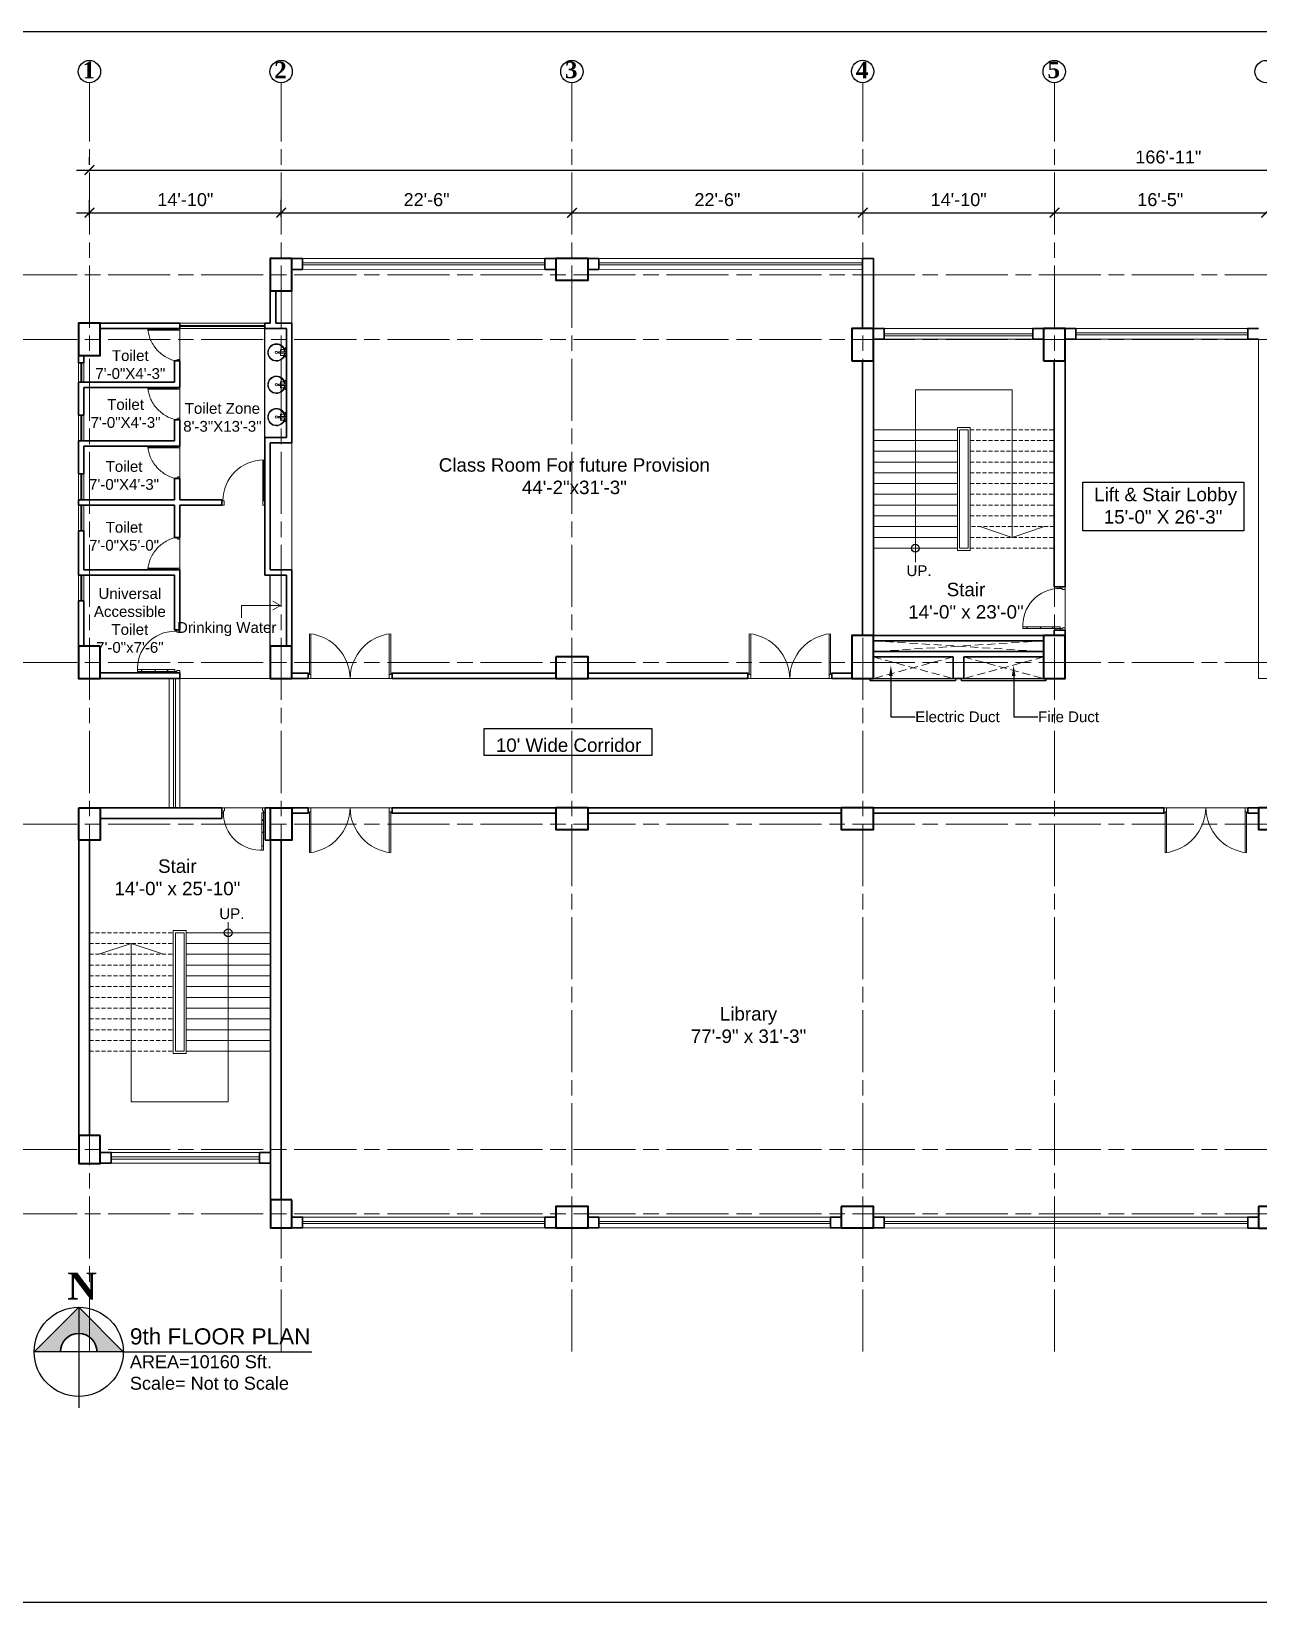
# Model space of a CAD drawing. Header units: inches. Extents: x -12 to 20935469, y -1604 to 24729220.
# Drawn here: x 20916800 to 20917940, y 24703583 to 24705041 of the extents above; entities that cross this region are included whole.
import ezdxf
from ezdxf import colors
from ezdxf.entities.mleader import LeaderData, LeaderLine
from ezdxf.math import Vec2, Vec3

# ---------------------------------------------------------------- set-up
doc = ezdxf.new("R2010")
doc.units = ezdxf.units.IN
doc.header["$LTSCALE"] = 0.03
doc.header["$MEASUREMENT"] = 0
doc.header["$PDMODE"] = 32
doc.header["$PDSIZE"] = 15
doc.linetypes.add('ACAD_ISO08W100', pattern=[36, 24, -3, 6, -3])
doc.linetypes.add('DASHED2', pattern=[0.375, 0.25, -0.125])
for name, color, linetype, lineweight in [('column', 1, 'Continuous', 40), ('Dim Line', 252, 'Continuous', 13), ('Door', 7, 'Continuous', 18), ('Dot', 253, 'Continuous', 0), ('Gas', 21, 'Continuous', 5), ('Glass Line', 252, 'Continuous', 9), ('Grid Line', 252, 'Continuous', 18), ('Hatch', 253, 'Continuous', 15), ('Low Wall', 7, 'Continuous', 30), ('Main Wall', 7, 'Continuous', 30), ('RAIL', 23, 'Continuous', 13), ('STAIR', 46, 'Continuous', 15), ('TOILET FIXTURE', 142, 'Continuous', 5), ('wind.', 150, 'Continuous', 20)]:
    doc.layers.add(name, color=color, linetype=linetype, lineweight=lineweight)
doc.layers.add('TEXT', color=7, linetype='Continuous')
doc.styles.add('2', font='swisscl.ttf')
doc.styles.add('RomanS', font='arial.ttf', dxfattribs={"height": 12})
doc.styles.get("Standard").update_dxf_attribs({"font": 'timesbd.ttf'})
doc.dimstyles.new('Aec_Arch_I', dxfattribs={"dimscale": 96, "dimtxt": 12, "dimasz": 0.09375, "dimexe": 0.125, "dimexo": 0.125, "dimgap": 0.0625, "dimtad": 1, "dimdec": 0, "dimzin": 3, "dimdsep": 46, "dimlunit": 4, "dimtxsty": 'RomanS', "dimblk1": 'ARCHTICK', "dimblk2": 'ARCHTICK', "dimsah": 1, "dimcen": 0.09375, "dimdle": 0.125, "dimadec": 0, "dimazin": 0, "dimtfac": 0.75, "dimtdec": 0, "dimtmove": 2, "dimatfit": 3, "dimldrblk": 'ARCHTICK', "dimfxl": 1, "dimfrac": 1, "dimtolj": 1, "dimtzin": 0, "dimarcsym": 0})

# ---------------------------------------------------------------- blocks, each defined once
blk = doc.blocks.new('_ArchTick')
at = {"color": 0, "linetype": 'ByBlock', "lineweight": 35, "const_width": 0.15}
blk.add_lwpolyline([(-0.5, -0.5), (0.5, 0.5)], dxfattribs=at)
blk = doc.blocks.new('*D14')
at = {"layer": 'Defpoints', "color": 0, "transparency": 16777216}
for p in [(20831126.3, 24724578.2), (20830948.3, 24724562.3), (20831126.3, 24724562.3)]:
    blk.add_point(p, dxfattribs=at)
at = {"layer": 'Dim Line', "color": 0, "lineweight": -2, "transparency": 16777216}
for p, q in [((20830948.3, 24724574.3), (20830948.3, 24724590.2)), ((20831126.3, 24724574.3), (20831126.3, 24724590.2)), ((20830936.3, 24724578.2), (20831138.3, 24724578.2))]:
    blk.add_line(p, q, dxfattribs=at)
at = {"layer": 'Dim Line', "color": 0, "lineweight": -2, "transparency": 16777216, "xscale": 9, "yscale": 9, "zscale": 9, "rotation": 180}
blk.add_blockref('_ArchTick', (20830948.3, 24724578.2), dxfattribs=at)
at = {"layer": 'Dim Line', "color": 0, "lineweight": -2, "transparency": 16777216, "xscale": 9, "yscale": 9, "zscale": 9}
blk.add_blockref('_ArchTick', (20831126.3, 24724578.2), dxfattribs=at)
at = {"layer": 'Dim Line', "color": 0, "transparency": 16777216, "insert": (20831037.3, 24724590.3), "char_height": 12, "attachment_point": 5, "style": 'RomanS'}
blk.add_mtext('\\A1;14\'-10"', dxfattribs=at)
blk = doc.blocks.new('*D7')
at = {"layer": 'Defpoints', "color": 0, "transparency": 16777216}
for p in [(20831396.3, 24724578.2), (20831396.3, 24724578.2), (20831126.3, 24724562.3)]:
    blk.add_point(p, dxfattribs=at)
at = {"layer": 'Dim Line', "color": 0, "lineweight": -2, "transparency": 16777216}
for p, q in [((20831126.3, 24724574.3), (20831126.3, 24724590.2)), ((20831114.3, 24724578.2), (20831408.3, 24724578.2))]:
    blk.add_line(p, q, dxfattribs=at)
at = {"layer": 'Dim Line', "color": 0, "lineweight": -2, "transparency": 16777216, "xscale": 9, "yscale": 9, "zscale": 9, "rotation": 180}
blk.add_blockref('_ArchTick', (20831126.3, 24724578.2), dxfattribs=at)
at = {"layer": 'Dim Line', "color": 0, "lineweight": -2, "transparency": 16777216, "xscale": 9, "yscale": 9, "zscale": 9}
blk.add_blockref('_ArchTick', (20831396.3, 24724578.2), dxfattribs=at)
at = {"layer": 'Dim Line', "color": 0, "transparency": 16777216, "insert": (20831261.3, 24724590.3), "char_height": 12, "attachment_point": 5, "style": 'RomanS'}
blk.add_mtext('\\A1;22\'-6"', dxfattribs=at)
blk = doc.blocks.new('*D8')
at = {"layer": 'Defpoints', "color": 0, "transparency": 16777216}
for p in [(20831396.3, 24724578.2), (20831666.3, 24724578.2), (20831666.3, 24724578.2)]:
    blk.add_point(p, dxfattribs=at)
at = {"layer": 'Dim Line', "color": 0, "lineweight": -2, "transparency": 16777216}
blk.add_line((20831384.3, 24724578.2), (20831678.3, 24724578.2), dxfattribs=at)
at = {"layer": 'Dim Line', "color": 0, "lineweight": -2, "transparency": 16777216, "xscale": 9, "yscale": 9, "zscale": 9, "rotation": 180}
blk.add_blockref('_ArchTick', (20831396.3, 24724578.2), dxfattribs=at)
at = {"layer": 'Dim Line', "color": 0, "lineweight": -2, "transparency": 16777216, "xscale": 9, "yscale": 9, "zscale": 9}
blk.add_blockref('_ArchTick', (20831666.3, 24724578.2), dxfattribs=at)
at = {"layer": 'Dim Line', "color": 0, "transparency": 16777216, "insert": (20831531.3, 24724590.3), "char_height": 12, "attachment_point": 5, "style": 'RomanS'}
blk.add_mtext('\\A1;22\'-6"', dxfattribs=at)
blk = doc.blocks.new('*D9')
at = {"layer": 'Defpoints', "color": 0, "transparency": 16777216}
for p in [(20831666.3, 24724578.2), (20831844.3, 24724578.2), (20831844.3, 24724578.2)]:
    blk.add_point(p, dxfattribs=at)
at = {"layer": 'Dim Line', "color": 0, "lineweight": -2, "transparency": 16777216}
blk.add_line((20831654.3, 24724578.2), (20831856.3, 24724578.2), dxfattribs=at)
at = {"layer": 'Dim Line', "color": 0, "lineweight": -2, "transparency": 16777216, "xscale": 9, "yscale": 9, "zscale": 9, "rotation": 180}
blk.add_blockref('_ArchTick', (20831666.3, 24724578.2), dxfattribs=at)
at = {"layer": 'Dim Line', "color": 0, "lineweight": -2, "transparency": 16777216, "xscale": 9, "yscale": 9, "zscale": 9}
blk.add_blockref('_ArchTick', (20831844.3, 24724578.2), dxfattribs=at)
at = {"layer": 'Dim Line', "color": 0, "transparency": 16777216, "insert": (20831755.3, 24724590.3), "char_height": 12, "attachment_point": 5, "style": 'RomanS'}
blk.add_mtext('\\A1;14\'-10"', dxfattribs=at)
blk = doc.blocks.new('*D21')
at = {"layer": 'Defpoints', "color": 0, "transparency": 16777216}
for p in [(20831844.3, 24724578.2), (20832040.8, 24724578.2), (20832040.8, 24724578.2)]:
    blk.add_point(p, dxfattribs=at)
at = {"layer": 'Dim Line', "color": 0, "lineweight": -2, "transparency": 16777216}
for p, q in [((20831832.3, 24724578.2), (20832052.8, 24724578.2)), ((20831844.3, 24724566.2), (20831844.3, 24724566.2)), ((20832040.8, 24724566.2), (20832040.8, 24724566.2))]:
    blk.add_line(p, q, dxfattribs=at)
at = {"layer": 'Dim Line', "color": 0, "lineweight": -2, "transparency": 16777216, "xscale": 9, "yscale": 9, "zscale": 9, "rotation": 180}
blk.add_blockref('_ArchTick', (20831844.3, 24724578.2), dxfattribs=at)
at = {"layer": 'Dim Line', "color": 0, "lineweight": -2, "transparency": 16777216, "xscale": 9, "yscale": 9, "zscale": 9}
blk.add_blockref('_ArchTick', (20832040.8, 24724578.2), dxfattribs=at)
at = {"layer": 'Dim Line', "color": 0, "transparency": 16777216, "insert": (20831942.5, 24724590.3), "char_height": 12, "attachment_point": 5, "style": 'RomanS'}
blk.add_mtext('\\A1;16\'-5"', dxfattribs=at)
blk = doc.blocks.new('*D22')
at = {"layer": 'Defpoints', "color": 0, "transparency": 16777216}
for p in [(20832040.8, 24724578.2), (20832166.8, 24724578.2), (20832166.8, 24724578.2)]:
    blk.add_point(p, dxfattribs=at)
at = {"layer": 'Dim Line', "color": 0, "lineweight": -2, "transparency": 16777216}
for p, q in [((20832028.8, 24724578.2), (20832178.8, 24724578.2)), ((20832040.8, 24724566.2), (20832040.8, 24724566.2)), ((20832166.8, 24724566.2), (20832166.8, 24724566.2))]:
    blk.add_line(p, q, dxfattribs=at)
at = {"layer": 'Dim Line', "color": 0, "lineweight": -2, "transparency": 16777216, "xscale": 9, "yscale": 9, "zscale": 9, "rotation": 180}
blk.add_blockref('_ArchTick', (20832040.8, 24724578.2), dxfattribs=at)
at = {"layer": 'Dim Line', "color": 0, "lineweight": -2, "transparency": 16777216, "xscale": 9, "yscale": 9, "zscale": 9}
blk.add_blockref('_ArchTick', (20832166.8, 24724578.2), dxfattribs=at)
at = {"layer": 'Dim Line', "color": 0, "transparency": 16777216, "insert": (20832103.8, 24724590.3), "char_height": 12, "attachment_point": 5, "style": 'RomanS'}
blk.add_mtext('\\A1;10\'-6"', dxfattribs=at)
blk = doc.blocks.new('*D13')
at = {"layer": 'Defpoints', "color": 0, "transparency": 16777216}
for p in [(20830948.3, 24724610.7), (20832951.8, 24724617.8), (20832951.8, 24724610.7)]:
    blk.add_point(p, dxfattribs=at)
at = {"layer": 'Dim Line', "color": 0, "lineweight": -2, "transparency": 16777216}
for p, q in [((20830948.3, 24724622.7), (20830948.3, 24724629.8)), ((20832951.8, 24724622.7), (20832951.8, 24724629.8)), ((20830936.3, 24724617.8), (20832963.8, 24724617.8))]:
    blk.add_line(p, q, dxfattribs=at)
at = {"layer": 'Dim Line', "color": 0, "lineweight": -2, "transparency": 16777216, "xscale": 9, "yscale": 9, "zscale": 9, "rotation": 180}
blk.add_blockref('_ArchTick', (20830948.3, 24724617.8), dxfattribs=at)
at = {"layer": 'Dim Line', "color": 0, "lineweight": -2, "transparency": 16777216, "xscale": 9, "yscale": 9, "zscale": 9}
blk.add_blockref('_ArchTick', (20832951.8, 24724617.8), dxfattribs=at)
at = {"layer": 'Dim Line', "color": 0, "transparency": 16777216, "insert": (20831950, 24724629.9), "char_height": 12, "attachment_point": 5, "style": 'RomanS'}
blk.add_mtext('\\A1;166\'-11"', dxfattribs=at)
blk = doc.blocks.new('Door_45')
at = {"layer": 'Door'}
for p, q in [((1.5, 5), (1.5, 44)), ((1.5, 40), (2.2, 40)), ((2.2, 40), (2.2, 39.5)), ((2.2, 39.5), (2.7, 39.5)), ((2.7, 39.5), (2.7, 40)), ((2.7, 40), (3.5, 40)), ((3.5, 44), (3.5, 5)), ((1.5, 25.8), (2.2, 25.8)), ((2.2, 25.8), (2.2, 25.3)), ((2.2, 25.3), (2.7, 25.3)), ((2.7, 25.8), (3.5, 25.8)), ((2.7, 25.3), (2.7, 25.8)), ((0, 0), (0, 5)), ((0, 5), (1.5, 5)), ((1.5, 12.6), (2.2, 12.6)), ((3.5, 5), (1.5, 5)), ((1.5, 5), (1.5, 3)), ((1.5, 3), (2.5, 3)), ((2.2, 12.6), (2.2, 13.1)), ((2.2, 13.1), (2.7, 13.1)), ((2.5, 3), (2.5, 0)), ((2.7, 13.1), (2.7, 12.6)), ((2.7, 12.6), (3.5, 12.6)), ((42.5, 3), (42.5, 0)), ((43.5, 3), (42.5, 3)), ((45, 5), (43.5, 5)), ((43.5, 5), (43.5, 3)), ((45, 0), (45, 5)), ((2.5, 0), (0, 0)), ((42.5, 0), (45, 0))]:
    blk.add_line(p, q, dxfattribs=at)
blk.add_arc((4.7, 5.3), 38.8, 359.6233, 94.6685, dxfattribs=at)
blk = doc.blocks.new('sssss-flat-876')
at = {"layer": 'Door', "linetype": 'Continuous', "ltscale": 3}
blk.add_line((3666.5, 84027.2), (3666.5, 84055.7), dxfattribs=at)
at = {"layer": 'Door', "linetype": 'Continuous', "ltscale": 3, "extrusion": (-7.21527e-09, -3.35624e-18, 1), "elevation": 0}
for points in [[(3666.5, 84057.2), (3666.5, 84055.7), (3668.4, 84055.7), (3668.4, 84056.5), (3670.2, 84056.5), (3670.2, 84057.2)], [(3668.4, 84055.7), (3696.2, 84055.7), (3696.2, 84056.5), (3668.4, 84056.5)]]:
    blk.add_lwpolyline(points, close=True, dxfattribs=at)
at = {"layer": 'Door', "linetype": 'Continuous', "ltscale": 3, "flags": 128}
blk.add_lwpolyline([(3670.2, 84027.2, 0.04096), (3675.5, 84028.9, 0.082496), (3684.9, 84034.8, 0.052187), (3689.7, 84040, 0.043988), (3692.9, 84045, 0.036571), (3694.8, 84049.6, 0.034751), (3695.9, 84054.2, 0.011435), (3696.2, 84055.7)], format="xyb", dxfattribs=at)
at = {"layer": 'Door', "linetype": 'Continuous', "ltscale": 3}
blk.add_lwpolyline([(3666.5, 84027.2), (3666.5, 84028.7), (3668.4, 84028.7), (3668.4, 84027.9), (3670.2, 84027.9), (3670.2, 84027.2)], close=True, dxfattribs=at)
blk = doc.blocks.new('7-flat-72')
at = {"layer": 'Glass Line', "color": 8, "ltscale": 20}
for p, q in [((-64478.7, 376960.5), (-64480.3, 376960.5)), ((-64480.3, 376959.5), (-64480.3, 376960.5)), ((-64480.3, 376959.5), (-64480.3, 376960.5)), ((-64478.7, 376959.5), (-64480.3, 376959.5)), ((-64480.3, 376959.1), (-64480.3, 376959.4)), ((-64478.7, 376959.4), (-64480.3, 376959.4)), ((-64478.7, 376959.1), (-64480.3, 376959.1)), ((-64480.2, 376959.4), (-64480.2, 376959.5)), ((-64480.1, 376959.5), (-64480.1, 376960.5)), ((-64479.9, 376959.5), (-64479.9, 376960.5)), ((-64479.5, 376959.5), (-64479.5, 376960.5)), ((-64479.1, 376959.5), (-64479.1, 376960.5)), ((-64478.9, 376959.5), (-64478.9, 376960.5)), ((-64478.9, 376959.4), (-64478.9, 376959.5)), ((-64478.8, 376959.5), (-64478.8, 376960.5)), ((-64478.7, 376959.5), (-64478.7, 376960.5)), ((-64478.7, 376959.1), (-64478.7, 376959.4)), ((-64475.1, 376959.4), (-64476.9, 376959.4)), ((-64476.9, 376959.1), (-64476.9, 376959.4)), ((-64475.1, 376959.1), (-64476.9, 376959.1)), ((-64476.6, 376959.4), (-64476.6, 376966.6)), ((-64475.5, 376966.6), (-64476.6, 376966.6)), ((-64475.5, 376959.4), (-64475.5, 376966.6)), ((-64475.1, 376959.1), (-64475.1, 376959.4)), ((-64473.3, 376960.5), (-64471.7, 376960.5)), ((-64473.3, 376959.5), (-64473.3, 376960.5)), ((-64473.3, 376959.5), (-64473.3, 376960.5)), ((-64473.3, 376959.5), (-64471.7, 376959.5)), ((-64473.3, 376959.1), (-64473.3, 376959.4)), ((-64473.3, 376959.4), (-64471.7, 376959.4)), ((-64473.3, 376959.1), (-64471.7, 376959.1)), ((-64473.1, 376959.5), (-64473.1, 376960.5)), ((-64473.1, 376959.4), (-64473.1, 376959.5)), ((-64472.9, 376959.5), (-64472.9, 376960.5)), ((-64472.5, 376959.5), (-64472.5, 376960.5)), ((-64472.1, 376959.5), (-64472.1, 376960.5)), ((-64471.9, 376959.5), (-64471.9, 376960.5)), ((-64471.9, 376959.4), (-64471.9, 376959.5)), ((-64471.8, 376959.5), (-64471.8, 376960.5)), ((-64471.7, 376959.5), (-64471.7, 376960.5)), ((-64471.7, 376959.1), (-64471.7, 376959.4))]:
    blk.add_line(p, q, dxfattribs=at)
blk.add_circle((-64476, 376968.4, 0), 1.08, dxfattribs=at)
for radius, start, end in [(8.1, 273.8334, 266.1883), (7.55, 274.115, 265.9068)]:
    blk.add_arc((-64476, 376968.4, 0), radius, start, end, dxfattribs=at)
blk = doc.blocks.new('SFSFSFS-flat-72')
at = {"layer": 'TOILET FIXTURE', "ltscale": 0.2}
blk.add_lwpolyline([(-3918.5, -3608.1), (-3918.5, -3602.7), (-3923.9, -3602.7), (-3923.9, -3608.1)], close=True, dxfattribs=at)
at = {"layer": 'TOILET FIXTURE', "ltscale": 20}
blk.add_blockref('7-flat-72', (60554.8, -380567.2), dxfattribs=at)
blk = doc.blocks.new('$D40')
at = {"layer": 'Door'}
for p, q in [((1, 4), (1, 42)), ((2, 0), (2, 42)), ((1, 5), (0, 5)), ((2, 0), (0, 0)), ((2, 4), (1, 4)), ((39, 4), (38, 4)), ((38, 4), (38, 0)), ((40, 0), (38, 0)), ((40, 5), (39, 5)), ((39, 5), (39, 4))]:
    blk.add_line(p, q, dxfattribs=at)
blk.add_arc((1, 4), 38, 0, 90, dxfattribs=at)
blk = doc.blocks.new('fff')
at = {"layer": 'Grid Line', "color": 252, "linetype": 'ACAD_ISO08W100', "lineweight": 9, "ltscale": 80, "true_color": 0x939598}
for p, q in [((20830948.3, 24723521.1), (20830948.3, 24724698.8)), ((20831126.3, 24723521.1), (20831126.3, 24724698.8)), ((20831396.3, 24723521.1), (20831396.3, 24724698.8)), ((20831666.3, 24723521.1), (20831666.3, 24724698.8)), ((20831844.3, 24723521.1), (20831844.3, 24724698.8)), ((20833096.9, 24724520.6), (20830726.1, 24724520.6)), ((20833096.9, 24724460.6), (20830726.1, 24724460.6)), ((20833096.9, 24724160.7), (20830726.1, 24724160.7)), ((20833096.9, 24724010.7), (20830726.1, 24724010.7)), ((20833096.9, 24723708.7), (20830726.1, 24723708.7)), ((20833096.9, 24723648.8), (20830726.1, 24723648.8))]:
    blk.add_line(p, q, dxfattribs=at)
at = {"layer": 'Dim Line'}
for base, p1, p2, picture, middle in [((20832951.7523, 24724617.8128), (20830948.3088, 24724610.7482), (20832951.7523, 24724610.7482), '*D13', (20831950.0306, 24724629.9397)), ((20831126.3, 24724578.2), (20830948.3, 24724562.3), (20831126.3, 24724562.3), '*D14', (20831037.3, 24724590.3)), ((20831396.3, 24724578.2), (20831126.3, 24724562.3), (20831396.3, 24724578.2), '*D7', (20831261.3, 24724590.3)), ((20831666.3, 24724578.2), (20831396.3, 24724578.2), (20831666.3, 24724578.2), '*D8', (20831531.3, 24724590.3)), ((20831844.3, 24724578.2), (20831666.3, 24724578.2), (20831844.3, 24724578.2), '*D9', (20831755.3, 24724590.3)), ((20832040.7792, 24724578.1666), (20831844.25, 24724578.1666), (20832040.7792, 24724578.1666), '*D21', (20831942.5146, 24724590.2934)), ((20832166.8, 24724578.2), (20832040.8, 24724578.2), (20832166.8, 24724578.2), '*D22', (20832103.8, 24724590.3))]:
    dim = blk.add_linear_dim(base=base, p1=p1, p2=p2, dimstyle='Aec_Arch_I', dxfattribs=at)
    dim.commit()
    dim.dimension.update_dxf_attribs({"geometry": picture, "text_midpoint": middle})

msp = doc.modelspace()

# ---------------------------------------------------------------- hatches: boundary and pattern name
at = {"layer": 'Low Wall'}
h = msp.add_hatch(color=256, dxfattribs=at)
h.paths.add_polyline_path([(20916827.2, 24703815.4), (20916802.8, 24703815.4), (20916844.2, 24703856.8), (20916844.2, 24703832.5, 0.414214)])
h.paths.add_polyline_path([(20916844.2, 24703832.5), (20916844.2, 24703856.8), (20916885.6, 24703815.4), (20916861.3, 24703815.4, 0.414214)])

# ---------------------------------------------------------------- linework, layer by layer
for p, q in [((20917017.1, 24704664.3), (20917017.1, 24704765.2)), ((20917022.1, 24704470.4), (20917022.1, 24704536.4)), ((20916933.1, 24704445.6), (20916938.1, 24704445.6)), ((20917465.5, 24704442.9), (20917465.5, 24704440.4)), ((20917543.5, 24704442.9), (20917543.5, 24704440.4)), ((20917052.1, 24703930.4), (20917052.1, 24703930.4)), ((20917327.1, 24703930.4), (20917327.1, 24703930.4)), ((20917592.1, 24703930.4), (20917592.1, 24703930.4)), ((20916844.2, 24703856.8), (20916844.2, 24703763.5)), ((20916885.6, 24703815.4), (20917060.8, 24703815.4))]:
    msp.add_line(p, q)
for points in [[(20917776.5, 24704622.6), (20917926.1, 24704622.6), (20917926.1, 24704577.4), (20917776.5, 24704577.4)], [(20917579, 24704440.4), (20917658.3, 24704440.4), (20917658.3, 24704438.4), (20917579, 24704438.4)], [(20917664, 24704440.4), (20917742.3, 24704440.4), (20917742.3, 24704438.4), (20917664, 24704438.4)], [(20917220.7, 24704394.1), (20917376.3, 24704394.1), (20917376.3, 24704368.8), (20917220.7, 24704368.8)]]:
    msp.add_lwpolyline(points, close=True)
msp.add_lwpolyline([(20916885.6, 24703815.5), (20916802.8, 24703815.4)])
for centre, radius in [((20917621, 24704561.4), 3.61), ((20916983, 24704204.4), 3.61), ((20916844.2, 24703815.4), 41.4)]:
    msp.add_circle(centre, radius)
at = {"layer": 'column', "lineweight": 40, "ltscale": 20}
for points in [[(20917042.1, 24704830.2), (20917022.1, 24704830.2), (20917022.1, 24704800.2), (20917042.1, 24704800.2)], [(20917287.2, 24704830.2), (20917287.2, 24704810.2), (20917317.2, 24704810.2), (20917317.2, 24704830.2)], [(20916864.1, 24704770.2), (20916844.1, 24704770.2), (20916844.1, 24704740.2), (20916864.1, 24704740.2)], [(20917562, 24704735.4), (20917582, 24704735.4), (20917582, 24704765.4), (20917562, 24704765.4)], [(20917740, 24704735.4), (20917760, 24704735.4), (20917760, 24704765.4), (20917740, 24704765.4)], [(20916864.1, 24704470.4), (20916844.1, 24704470.4), (20916844.1, 24704440.4), (20916864.1, 24704440.4)], [(20917042.1, 24704470.4), (20917022.1, 24704470.4), (20917022.1, 24704440.4), (20917042.1, 24704440.4)], [(20917562, 24704440.4), (20917582, 24704440.4), (20917582, 24704480.4), (20917562, 24704480.4)], [(20917740, 24704440.4), (20917760, 24704440.4), (20917760, 24704480.4), (20917740, 24704480.4)], [(20917287.2, 24704460.4), (20917287.2, 24704440.4), (20917317.2, 24704440.4), (20917317.2, 24704460.4)], [(20916844.2, 24704320.4), (20916864.2, 24704320.4), (20916864.2, 24704290.4), (20916844.2, 24704290.4)], [(20917022.2, 24704320.4), (20917042.2, 24704320.4), (20917042.2, 24704290.4), (20917022.2, 24704290.4)], [(20917287.2, 24704320.4), (20917287.2, 24704300.4), (20917317.2, 24704300.4), (20917317.2, 24704320.4)], [(20917552.1, 24704320.4), (20917552.1, 24704300.4), (20917582.1, 24704300.4), (20917582.1, 24704320.4)], [(20917939.7, 24704320.4), (20917939.7, 24704300.4), (20917969.7, 24704300.4), (20917969.7, 24704320.4)], [(20916864.2, 24704016.3), (20916844.2, 24704016.3), (20916844.2, 24703990.3), (20916864.2, 24703990.3)], [(20917042.2, 24703956.4), (20917022.2, 24703956.4), (20917022.2, 24703930.4), (20917042.2, 24703930.4)], [(20917317.2, 24703930.4), (20917317.2, 24703950.4), (20917287.2, 24703950.4), (20917287.2, 24703930.4)], [(20917552.1, 24703950.4), (20917552.1, 24703930.4), (20917582.1, 24703930.4), (20917582.1, 24703950.4)], [(20917939.7, 24703950.3), (20917939.7, 24703930.3), (20917969.7, 24703930.3), (20917969.7, 24703950.3)]]:
    msp.add_lwpolyline(points, close=True, dxfattribs=at)
at = {"layer": 'Defpoints'}
msp.add_lwpolyline([(20916599.6, 24705041.1), (20919038.4, 24705041.1), (20919038.4, 24703582.6), (20916599.6, 24703582.6)], close=True, dxfattribs=at)
at = {"layer": 'Door'}
for p, q in [((20917058.5, 24704444.1), (20917058.5, 24704482)), ((20917059.8, 24704440.4), (20917059.8, 24704482)), ((20917132.6, 24704440.4), (20917132.6, 24704482)), ((20917133.9, 24704444.1), (20917133.9, 24704482)), ((20917466.8, 24704444.1), (20917466.8, 24704482)), ((20917468.1, 24704440.4), (20917468.1, 24704482)), ((20917540.9, 24704440.4), (20917540.9, 24704482)), ((20917542.2, 24704444.1), (20917542.2, 24704482)), ((20917058.5, 24704445.4), (20917057.2, 24704445.4)), ((20917059.8, 24704440.4), (20917057.2, 24704440.4)), ((20917059.8, 24704444.1), (20917058.5, 24704444.1)), ((20917132.6, 24704444.1), (20917133.9, 24704444.1)), ((20917132.6, 24704440.4), (20917135.2, 24704440.4)), ((20917133.9, 24704445.4), (20917135.2, 24704445.4)), ((20917466.8, 24704445.4), (20917465.5, 24704445.4)), ((20917468.1, 24704440.4), (20917465.5, 24704440.4)), ((20917468.1, 24704444.1), (20917466.8, 24704444.1)), ((20917540.9, 24704444.1), (20917542.2, 24704444.1)), ((20917540.9, 24704440.4), (20917543.5, 24704440.4)), ((20917542.2, 24704445.4), (20917543.5, 24704445.4)), ((20917059.8, 24704320.4), (20917057.2, 24704320.4)), ((20917058.5, 24704315.4), (20917057.2, 24704315.4)), ((20917058.5, 24704316.7), (20917058.5, 24704278.8)), ((20917059.8, 24704316.7), (20917058.5, 24704316.7)), ((20917059.8, 24704320.4), (20917059.8, 24704278.8)), ((20917132.6, 24704320.4), (20917132.6, 24704278.8)), ((20917132.6, 24704320.4), (20917135.2, 24704320.4)), ((20917132.6, 24704316.7), (20917133.9, 24704316.7)), ((20917133.9, 24704316.7), (20917133.9, 24704278.8)), ((20917133.9, 24704315.4), (20917135.2, 24704315.4)), ((20917854.3, 24704320.4), (20917851.7, 24704320.4)), ((20917853, 24704315.4), (20917851.7, 24704315.4)), ((20917853, 24704316.7), (20917853, 24704278.8)), ((20917854.3, 24704316.7), (20917853, 24704316.7)), ((20917854.3, 24704320.4), (20917854.3, 24704278.8)), ((20917927.1, 24704320.4), (20917927.1, 24704278.8)), ((20917927.1, 24704320.4), (20917929.7, 24704320.4)), ((20917927.1, 24704316.7), (20917928.4, 24704316.7)), ((20917928.4, 24704316.7), (20917928.4, 24704278.8)), ((20917928.4, 24704315.4), (20917929.7, 24704315.4))]:
    msp.add_line(p, q, dxfattribs=at)
for centre, start, end in [((20917053.9, 24704440), 0.5906, 83.7783), ((20917138.5, 24704440), 96.2217, 179.4094), ((20917462.2, 24704440), 0.5906, 83.7783), ((20917546.7, 24704440), 96.2217, 179.4094), ((20917053.9, 24704320.8), 276.2217, 359.4094), ((20917138.5, 24704320.8), 180.5906, 263.7783), ((20917848.4, 24704320.8), 276.2217, 359.4094), ((20917933, 24704320.8), 180.5906, 263.7783)]:
    msp.add_arc(centre, 42.3, start, end, dxfattribs=at)
at = {"layer": 'Dot', "linetype": 'DASHED2', "lineweight": 0, "ltscale": 1000}
for p, q in [((20917582, 24704475.4), (20917740, 24704465.4)), ((20917740, 24704475.4), (20917582, 24704465.4)), ((20917656, 24704460.4), (20917582, 24704440.4)), ((20917582, 24704460.4), (20917656, 24704440.4)), ((20917666, 24704460.4), (20917740, 24704440.4)), ((20917740, 24704460.4), (20917666, 24704440.4))]:
    msp.add_line(p, q, dxfattribs=at)
at = {"layer": 'Gas', "color": 0, "lineweight": 5}
for points in [[(20917672, 24704559.4), (20917660, 24704559.4), (20917660, 24704673.4), (20917672, 24704673.4)], [(20917670, 24704561.4), (20917662, 24704561.4), (20917662, 24704671.4), (20917670, 24704671.4)], [(20916944, 24704206.4), (20916932, 24704206.4), (20916932, 24704092.4), (20916944, 24704092.4)], [(20916942, 24704204.4), (20916934, 24704204.4), (20916934, 24704094.4), (20916942, 24704094.4)]]:
    msp.add_lwpolyline(points, close=True, dxfattribs=at)
at = {"layer": 'Hatch', "lineweight": 5}
for p, q in [((20917042.1, 24704770.2), (20917042.1, 24704800.2)), ((20917042.1, 24704541.4), (20917042.1, 24704659.3))]:
    msp.add_line(p, q, dxfattribs=at)
at = {"layer": 'Hatch', "lineweight": 0}
msp.add_lwpolyline([(20918773.7, 24704320.4), (20918773.6, 24704440.5), (20918689.6, 24704440.4), (20917939.7, 24704440.4), (20917939.7, 24704755.4), (20917760, 24704755.2), (20917760, 24704440.4), (20916938.1, 24704440.5), (20916938.1, 24704320.5)], close=True, dxfattribs=at)
at = {"layer": 'Low Wall', "color": 0}
msp.add_lwpolyline([(20916802.8, 24703815.4), (20916844.2, 24703856.8), (20916885.6, 24703815.4)], dxfattribs=at)
at = {"layer": 'Low Wall'}
msp.add_arc((20916844.2, 24703815.4), 17, 0, 180, dxfattribs=at)
at = {"layer": 'Main Wall', "lineweight": 30}
for p, q in [((20917572, 24704830.3), (20917582, 24704830.3)), ((20917572, 24704765.4), (20917572, 24704830.3)), ((20917582, 24704765.4), (20917582, 24704830.3)), ((20917022.1, 24704770.2), (20917022.1, 24704800.2)), ((20917027.1, 24704770.2), (20917027.1, 24704800.2)), ((20917572, 24704784.3), (20917572.1, 24704784.3)), ((20917572, 24704778.3), (20917572.1, 24704778.3)), ((20916864.1, 24704770.2), (20916938.1, 24704770.2)), ((20916864.1, 24704765.2), (20916938.1, 24704765.2)), ((20916938.1, 24704765.2), (20916938.1, 24704770.2)), ((20917017.1, 24704770.2), (20917022.1, 24704770.2)), ((20917017.1, 24704765.2), (20917017.1, 24704770.2)), ((20917017.1, 24704765.2), (20917037.1, 24704765.2)), ((20917027.1, 24704770.2), (20917042.1, 24704770.2)), ((20917037.1, 24704664.3), (20917037.1, 24704765.2)), ((20917042.1, 24704659.3), (20917042.1, 24704770.2)), ((20917582, 24704480.4), (20917582, 24704755.4)), ((20916844.1, 24704733.6), (20916844.1, 24704740.2)), ((20916933.1, 24704735.2), (20916938.1, 24704735.2)), ((20916933.1, 24704735.2), (20916933.1, 24704715.6)), ((20917572, 24704480.4), (20917572, 24704735.4)), ((20917750, 24704735.4), (20917750, 24704525.4)), ((20917760, 24704735.4), (20917760, 24704525.4)), ((20916933.1, 24704715.6), (20916844.1, 24704715.6)), ((20916844.1, 24704685), (20916844.1, 24704715.6)), ((20916938.1, 24704710.6), (20916849.1, 24704710.6)), ((20916933.1, 24704680.6), (20916933.1, 24704661)), ((20916938.1, 24704680.6), (20916933.1, 24704680.6)), ((20916933.1, 24704661), (20916844.1, 24704661)), ((20916844.1, 24704630.4), (20916844.1, 24704661)), ((20917017.1, 24704606.4), (20917017.1, 24704664.3)), ((20917017.1, 24704664.3), (20917037.1, 24704664.3)), ((20917022.1, 24704541.4), (20917022.1, 24704659.3)), ((20917022.1, 24704659.3), (20917042.1, 24704659.3)), ((20916938.1, 24704656), (20916849.1, 24704656)), ((20916849.1, 24704656), (20916849.1, 24704630.4)), ((20916844.1, 24704630.4), (20916849.1, 24704630.4)), ((20916938.1, 24704626), (20916933.1, 24704626)), ((20916844.1, 24704606.4), (20916933.1, 24704606.4)), ((20916844.1, 24704601.4), (20916844.1, 24704606.4)), ((20916933.1, 24704601.4), (20916844.1, 24704601.4)), ((20916933.1, 24704571.4), (20916933.1, 24704601.4)), ((20916938.1, 24704571.4), (20916938.1, 24704601.4)), ((20916977.1, 24704601.4), (20916938.1, 24704601.4)), ((20916977.1, 24704601.4), (20916977.1, 24704606.4)), ((20917017.1, 24704536.4), (20917017.1, 24704606.4)), ((20916849.1, 24704577.4), (20916844.1, 24704577.4)), ((20916844.1, 24704536.4), (20916844.1, 24704577.4)), ((20916849.1, 24704577.4), (20916849.1, 24704541.4)), ((20916938.1, 24704571.4), (20916933.1, 24704571.4)), ((20916938.1, 24704541.4), (20916849.1, 24704541.4)), ((20916938.1, 24704485.6), (20916938.1, 24704541.4)), ((20917022.1, 24704541.4), (20917042.1, 24704541.4)), ((20917042.1, 24704470.4), (20917042.1, 24704541.4)), ((20916933.1, 24704536.4), (20916844.1, 24704536.4)), ((20916933.1, 24704485.6), (20916933.1, 24704536.4)), ((20917017.1, 24704536.4), (20917037.1, 24704536.4)), ((20917037.1, 24704470.4), (20917037.1, 24704536.4)), ((20916844.1, 24704470.4), (20916844.1, 24704512.4)), ((20916849.1, 24704512.4), (20916844.1, 24704512.4)), ((20916849.1, 24704512.4), (20916849.1, 24704470.4)), ((20917760, 24704525.4), (20917750, 24704525.4)), ((20916938.1, 24704485.6), (20916933.1, 24704485.6)), ((20917750, 24704485.4), (20917750, 24704480.4)), ((20917760, 24704485.4), (20917750, 24704485.4)), ((20917760, 24704485.4), (20917760, 24704480.4)), ((20917740, 24704480.4), (20917582, 24704480.4)), ((20917740, 24704475.4), (20917582, 24704475.4)), ((20917740, 24704465.4), (20917582, 24704465.4)), ((20917656, 24704460.4), (20917582, 24704460.4)), ((20917656, 24704460.4), (20917656, 24704440.4)), ((20917740, 24704460.4), (20917666, 24704460.4)), ((20917666, 24704460.4), (20917666, 24704440.4)), ((20916938.1, 24704445.6), (20916864.1, 24704445.6)), ((20916938.1, 24704440.5), (20916864.1, 24704440.5)), ((20916938.1, 24704445.6), (20916938.1, 24704440.5)), ((20917042.2, 24704445.4), (20917057.2, 24704445.4)), ((20917057.2, 24704440.4), (20917042.2, 24704440.4)), ((20917057.2, 24704445.4), (20917057.2, 24704440.4)), ((20917287.2, 24704445.4), (20917135.2, 24704445.4)), ((20917135.2, 24704445.4), (20917135.2, 24704440.4)), ((20917287.2, 24704440.4), (20917135.2, 24704440.4)), ((20917317.2, 24704445.4), (20917465.5, 24704445.4)), ((20917317.2, 24704440.4), (20917465.5, 24704440.4)), ((20917465.5, 24704440.4), (20917465.5, 24704445.4)), ((20917543.5, 24704440.4), (20917543.5, 24704445.4)), ((20917543.5, 24704445.4), (20917562, 24704445.4)), ((20917543.5, 24704440.4), (20917562, 24704440.4)), ((20917656, 24704440.4), (20917666, 24704440.4)), ((20916977.2, 24704320.4), (20916864.2, 24704320.4)), ((20916977.2, 24704310.4), (20916864.2, 24704310.4)), ((20916977.2, 24704320.4), (20916977.2, 24704310.4)), ((20917022.2, 24704320.4), (20917017.2, 24704320.4)), ((20917017.2, 24704320.4), (20917017.2, 24704290.4)), ((20917032.2, 24704320.4), (20917022.2, 24704320.4)), ((20917042.2, 24704320.4), (20917057.2, 24704320.4)), ((20917057.2, 24704315.4), (20917042.2, 24704315.4)), ((20917057.2, 24704320.4), (20917057.2, 24704315.4)), ((20917135.2, 24704320.4), (20917287.2, 24704320.4)), ((20917135.2, 24704315.4), (20917135.2, 24704320.4)), ((20917287.2, 24704315.4), (20917135.2, 24704315.4)), ((20917317.2, 24704320.4), (20917552.1, 24704320.4)), ((20917552.1, 24704315.4), (20917317.2, 24704315.4)), ((20917582.1, 24704320.4), (20917851.7, 24704320.4)), ((20917582.2, 24704315.4), (20917851.7, 24704315.4)), ((20917851.7, 24704315.4), (20917851.7, 24704320.4)), ((20917929.7, 24704320.4), (20917939.7, 24704320.4)), ((20917929.7, 24704315.4), (20917929.7, 24704320.4)), ((20917929.7, 24704315.4), (20917939.7, 24704315.4)), ((20916844.2, 24704290.4), (20916844.2, 24704016.3)), ((20916854.2, 24704290.4), (20916854.2, 24704016.3)), ((20917017.2, 24704290.4), (20917022.2, 24704290.4)), ((20917022.2, 24703956.4), (20917022.2, 24704290.4)), ((20917032.2, 24703956.4), (20917032.2, 24704290.4))]:
    msp.add_line(p, q, dxfattribs=at)
for points in [[(20917042.1, 24704830.2), (20917052.1, 24704830.2), (20917052.1, 24704820.2), (20917042.1, 24704820.2)], [(20917287.1, 24704830.3), (20917277.1, 24704830.3), (20917277.1, 24704820.2), (20917287.1, 24704820.2)], [(20917317.1, 24704830.3), (20917327.1, 24704830.3), (20917327.1, 24704820.2), (20917317.1, 24704820.2)], [(20917582.1, 24704765.4), (20917592.1, 24704765.4), (20917592.1, 24704755.4), (20917582.1, 24704755.4)], [(20917740, 24704765.4), (20917730, 24704765.4), (20917730, 24704755.4), (20917740, 24704755.4)], [(20917760, 24704765.4), (20917770, 24704765.4), (20917770, 24704755.4), (20917760, 24704755.4)], [(20917939.6, 24704765.4), (20917929.6, 24704765.4), (20917929.6, 24704755.4), (20917939.6, 24704755.4)], [(20916849.1, 24704733.6), (20916844.1, 24704733.6)], [(20916849.1, 24704740.2), (20916849.1, 24704733.6)], [(20916938.1, 24704735.2), (20916938.1, 24704710.6)], [(20916849.1, 24704710.6), (20916849.1, 24704685)], [(20916849.1, 24704685), (20916844.1, 24704685)], [(20916938.1, 24704680.6), (20916938.1, 24704656)], [(20916933.1, 24704626), (20916933.1, 24704606.4)], [(20916938.1, 24704626), (20916938.1, 24704606.4)], [(20916938.1, 24704606.4), (20916977.1, 24704606.4)], [(20917042.1, 24703930.4), (20917052.1, 24703930.4), (20917052.1, 24703940.4), (20917042.1, 24703940.4)], [(20917287.1, 24703930.4), (20917277.1, 24703930.4), (20917277.1, 24703940.4), (20917287.1, 24703940.4)], [(20917317.1, 24703930.4), (20917327.1, 24703930.4), (20917327.1, 24703940.4), (20917317.1, 24703940.4)], [(20917552.1, 24703930.4), (20917542.1, 24703930.4), (20917542.1, 24703940.4), (20917552.1, 24703940.4)], [(20917582.1, 24703930.4), (20917592.1, 24703930.4), (20917592.1, 24703940.4), (20917582.1, 24703940.4)], [(20917939.7, 24703930.3), (20917929.7, 24703930.3), (20917929.7, 24703940.4), (20917939.7, 24703940.4)]]:
    msp.add_lwpolyline(points, dxfattribs=at)
at = {"layer": 'Main Wall'}
for points in [[(20916864.2, 24704000.3), (20916874.2, 24704000.3), (20916874.2, 24703990.4), (20916864.2, 24703990.4)], [(20917012.2, 24704000.3), (20917022.2, 24704000.3), (20917022.2, 24703990.4), (20917012.2, 24703990.4)]]:
    msp.add_lwpolyline(points, close=True, dxfattribs=at)
at = {"layer": 'RAIL', "lineweight": 9}
for p, q in [((20917621, 24704548.3), (20917621, 24704708.4)), ((20917621, 24704708.4), (20917711, 24704708.4)), ((20917711, 24704708.4), (20917711, 24704571.4)), ((20917681, 24704581.4), (20917711, 24704571.4)), ((20917711, 24704571.4), (20917741, 24704581.4)), ((20916983, 24704214.1), (20916983, 24704047.4)), ((20916893, 24704194.4), (20916863, 24704184.4)), ((20916893, 24704047.4), (20916893, 24704194.4)), ((20916923, 24704184.4), (20916893, 24704194.4)), ((20917022, 24704184.4), (20916944, 24704184.4)), ((20916983, 24704047.4), (20916893, 24704047.4))]:
    msp.add_line(p, q, dxfattribs=at)
at = {"layer": 'STAIR', "color": 32, "lineweight": 5}
for p, q in [((20917582, 24704671.4), (20917660, 24704671.4)), ((20917582, 24704661.4), (20917660, 24704661.4)), ((20917582, 24704651.4), (20917660, 24704651.4)), ((20917582, 24704641.4), (20917660, 24704641.4)), ((20917582, 24704631.4), (20917660, 24704631.4)), ((20917582, 24704621.4), (20917660, 24704621.4)), ((20917582, 24704611.4), (20917660, 24704611.4)), ((20917582, 24704601.4), (20917660, 24704601.4)), ((20917582, 24704591.4), (20917660, 24704591.4)), ((20917582, 24704581.4), (20917660, 24704581.4)), ((20917582, 24704571.4), (20917660, 24704571.4)), ((20917582, 24704561.4), (20917660, 24704561.4)), ((20916944, 24704204.4), (20917022, 24704204.4)), ((20916944, 24704194.4), (20917022, 24704194.4)), ((20916962, 24704184.4), (20917022, 24704184.4)), ((20916944, 24704174.4), (20917022, 24704174.4)), ((20916944, 24704164.4), (20917022, 24704164.4)), ((20916944, 24704154.4), (20917022, 24704154.4)), ((20916944, 24704144.4), (20917022, 24704144.4)), ((20916944, 24704134.4), (20917022, 24704134.4)), ((20916944, 24704124.4), (20917022, 24704124.4)), ((20916944, 24704114.4), (20917022, 24704114.4)), ((20916944, 24704104.4), (20917022, 24704104.4)), ((20916944, 24704094.4), (20917022, 24704094.4))]:
    msp.add_line(p, q, dxfattribs=at)
at = {"layer": 'STAIR', "color": 32, "linetype": 'DASHED2', "lineweight": 5, "ltscale": 500}
for p, q in [((20917672, 24704671.4), (20917750, 24704671.4)), ((20917672, 24704661.4), (20917750, 24704661.4)), ((20917672, 24704651.4), (20917750, 24704651.4)), ((20917672, 24704641.4), (20917750, 24704641.4)), ((20917672, 24704631.4), (20917750, 24704631.4)), ((20917672, 24704621.4), (20917750, 24704621.4)), ((20917672, 24704611.4), (20917750, 24704611.4)), ((20917672, 24704601.4), (20917750, 24704601.4)), ((20917672, 24704591.4), (20917750, 24704591.4)), ((20917750, 24704581.4), (20917672, 24704581.4)), ((20917672, 24704571.4), (20917750, 24704571.4)), ((20917690, 24704581.4), (20917750, 24704581.4)), ((20917672, 24704561.4), (20917750, 24704561.4)), ((20916854.1, 24704204.4), (20916932, 24704204.4)), ((20916854.1, 24704194.4), (20916932, 24704194.4)), ((20916854.1, 24704184.4), (20916932, 24704184.4)), ((20916854.1, 24704174.4), (20916932, 24704174.4)), ((20916854.1, 24704164.4), (20916932, 24704164.4)), ((20916854.1, 24704154.4), (20916932, 24704154.4)), ((20916854.1, 24704144.4), (20916932, 24704144.4)), ((20916854.1, 24704134.4), (20916932, 24704134.4)), ((20916854.1, 24704124.4), (20916932, 24704124.4)), ((20916854.1, 24704114.4), (20916932, 24704114.4)), ((20916854.1, 24704104.4), (20916932, 24704104.4)), ((20916854.1, 24704094.4), (20916932, 24704094.4))]:
    msp.add_line(p, q, dxfattribs=at)
at = {"layer": 'STAIR', "color": 253, "lineweight": 5}
for p, q in [((20917031.7, 24704508.1), (20917024.4, 24704512.1)), ((20917031.7, 24704508.1), (20916995.4, 24704508.1)), ((20916995.4, 24704508.1), (20916995.4, 24704496.9)), ((20917031.7, 24704508.1), (20917024.4, 24704504.1))]:
    msp.add_line(p, q, dxfattribs=at)
at = {"layer": 'TEXT'}
for centre in [(20916854.1, 24705003.8), (20917032.1, 24705003.8), (20917302.1, 24705003.8), (20917572.1, 24705003.9), (20917750, 24705003.8), (20917946.6, 24705003.8)]:
    msp.add_circle(centre, 10.4, dxfattribs=at)
at = {"layer": 'wind.'}
for p, q in [((20917277.1, 24704830.3), (20917052.1, 24704830.3)), ((20917052.1, 24704826.3), (20917277.1, 24704826.3)), ((20917052.1, 24704824.3), (20917277.1, 24704824.3)), ((20917052.1, 24704820.2), (20917277.1, 24704820.3)), ((20917327.1, 24704830.3), (20917572.1, 24704830.2)), ((20917327.1, 24704826.3), (20917572.1, 24704826.3)), ((20917327.1, 24704824.3), (20917572.1, 24704824.3)), ((20917327.1, 24704820.3), (20917572.1, 24704820.2)), ((20916938.1, 24704770.2), (20917017.1, 24704770.2)), ((20916938.1, 24704768.2), (20917017.1, 24704768.2)), ((20916938.1, 24704767.2), (20917017.1, 24704767.2)), ((20916938.1, 24704765.2), (20917017.1, 24704765.2)), ((20917592.1, 24704765.4), (20917730, 24704765.4)), ((20917592.1, 24704760.4), (20917730, 24704760.4)), ((20917592.1, 24704758.4), (20917730, 24704758.4)), ((20917592.1, 24704755.4), (20917730, 24704755.4)), ((20916844.1, 24704733.6), (20916844.1, 24704715.6)), ((20916846.1, 24704733.6), (20916846.1, 24704715.6)), ((20916847.1, 24704733.6), (20916847.1, 24704715.6)), ((20916849.1, 24704733.6), (20916849.1, 24704715.6)), ((20916844.1, 24704685), (20916844.1, 24704661)), ((20916846.1, 24704685), (20916846.1, 24704661)), ((20916847.1, 24704685), (20916847.1, 24704661)), ((20916849.1, 24704685), (20916849.1, 24704661)), ((20916844.1, 24704606.4), (20916844.1, 24704630.4)), ((20916846.1, 24704606.4), (20916846.1, 24704630.4)), ((20916847.1, 24704606.4), (20916847.1, 24704630.4)), ((20916849.1, 24704606.4), (20916849.1, 24704630.4)), ((20916844.1, 24704577.4), (20916844.1, 24704601.4)), ((20916846.1, 24704577.4), (20916846.1, 24704601.4)), ((20916847.1, 24704577.4), (20916847.1, 24704601.4)), ((20916849.1, 24704577.4), (20916849.1, 24704601.4)), ((20916928.1, 24704320.4), (20916928.1, 24704440.5)), ((20916932.1, 24704320.4), (20916932.1, 24704440.5)), ((20916934.1, 24704320.4), (20916934.1, 24704440.5)), ((20916938.1, 24704320.4), (20916938.1, 24704440.5))]:
    msp.add_line(p, q, dxfattribs=at)
at = {"layer": 'wind.', "lineweight": 5}
for p, q in [((20917770, 24704765.4), (20917929.6, 24704765.4)), ((20917770, 24704761.4), (20917929.6, 24704761.4)), ((20917770, 24704759.4), (20917929.6, 24704759.4)), ((20917770, 24704755.4), (20917939.6, 24704755.4)), ((20916844.1, 24704512.4), (20916844.1, 24704536.4)), ((20916846.1, 24704512.4), (20916846.1, 24704536.4)), ((20916847.1, 24704512.4), (20916847.1, 24704536.4)), ((20916849.1, 24704512.4), (20916849.1, 24704536.4)), ((20916869.2, 24704000.3), (20917017.2, 24704000.3)), ((20916869.2, 24703990.4), (20917017.2, 24703990.4)), ((20916874.2, 24703996.3), (20917012.2, 24703996.3)), ((20916874.2, 24703994.3), (20917012.2, 24703994.3)), ((20917277.1, 24703940.4), (20917052.1, 24703940.4)), ((20917277.1, 24703936.4), (20917052.1, 24703936.4)), ((20917277.1, 24703934.4), (20917052.1, 24703934.4)), ((20917277.1, 24703930.4), (20917052.1, 24703930.4)), ((20917287.1, 24703934.4), (20917287.1, 24703934.4)), ((20917542.1, 24703940.4), (20917327.1, 24703940.4)), ((20917542.1, 24703936.4), (20917327.1, 24703936.4)), ((20917542.1, 24703934.4), (20917327.1, 24703934.4)), ((20917542.1, 24703930.4), (20917327.1, 24703930.4)), ((20917929.7, 24703940.4), (20917592.1, 24703940.4)), ((20917929.7, 24703936.4), (20917592.1, 24703936.4)), ((20917929.7, 24703934.4), (20917592.1, 24703934.4)), ((20917929.7, 24703930.3), (20917592.1, 24703930.4))]:
    msp.add_line(p, q, dxfattribs=at)

# ---------------------------------------------------------------- block references
msp.add_blockref('fff', (85905.9, -19705.4))
at = {"layer": 'Door', "ltscale": 20, "xscale": -1}
for p in [(20920604.6, 24620708), (20920604.6, 24620653.4), (20920604.6, 24620598.8)]:
    msp.add_blockref('sssss-flat-876', p, dxfattribs=at)
at = {"layer": 'Door', "xscale": -1}
msp.add_blockref('$D40', (20917017.1, 24704601.4), dxfattribs=at)
at = {"layer": 'Door', "ltscale": 20, "rotation": 180}
msp.add_blockref('sssss-flat-876', (20920604.6, 24788598.6), dxfattribs=at)
at = {"layer": 'Door', "color": 250, "ltscale": 20, "xscale": 0.8888888888759539, "yscale": 0.8888888888759539, "zscale": 0.8888888888759539}
for p, rotation in [((20917760, 24704485.4), 90.00000000000001), ((20916938, 24704445.6), 90.00000000000001), ((20917017.2, 24704320.3), 180)]:
    msp.add_blockref('Door_45', p, dxfattribs=dict(at, rotation=rotation))
at = {"layer": 'TOILET FIXTURE', "ltscale": 20, "rotation": 90.00000000000001}
for p in [(20913429, 24708664.3), (20913429, 24708634.3), (20913429, 24708604.3)]:
    msp.add_blockref('SFSFSFS-flat-72', p, dxfattribs=at)

# ---------------------------------------------------------------- texts
msp.add_text('N', height=25.2).set_placement((20916833.6, 24703863.8))
at = {"layer": 'TEXT', "char_height": 15.44, "width": 227.458, "attachment_point": 8, "rotation": 0}
for s, insert in [('\\A1;1', (20916853.6, 24704997.5)), ('\\A1;2', (20917031.5, 24704997.5)), ('\\A1;3', (20917301.5, 24704997.5)), ('\\A1;4', (20917571.5, 24704997.6)), ('\\A1;5', (20917749.5, 24704997.5))]:
    msp.add_mtext(s, dxfattribs=dict(at, insert=insert))
at = {"layer": 'TEXT', "color": 30, "lineweight": 5, "ltscale": 20, "attachment_point": 2, "style": '2'}
for s, width, gutter_width, insert, char_height in [('{\\fArial|b0|i0|c0|p34;\\C0;Toilet \\P7\'-0"X4\'-3"}', 104.76, 0.5, (20916892.1, 24704745.2), 10), ('{\\fArial|b0|i0|c0|p34;\\C0;Toilet \\P7\'-0"X4\'-3"}', 104.76, 0.5, (20916887.7, 24704699.8), 10), ('{\\fArial|b0|i0|c0|p34;\\C0;Toilet Zone\\P8\'-3"X13\'-3"}', 104.76, 0.5, (20916977.6, 24704696.2), 10), ('\\pxsm1;{\\fArial|b0|i0|c0|p34;\\C0;Class Room For future Provision\\P44\'-2"x31\'-3"}', 289.483, 0.5, (20917304.4, 24704644.9), 12.476), ('\\pxsm1,qc;{\\fArial|b0|i0|c0|p34;\\C0; Lift & Stair Lobby\\P15\'-0" X 26\'-3" }', 146.388, 0.75, (20917851, 24704617.5), 12.476), ('{\\fArial|b0|i0|c0|p34;\\C0;UP.}', 104.76, 0.5, (20917624.4, 24704545.5), 10), ('\\pxsm1;{\\fArial|b0|i0|c0|p34;\\C0;Stair\\P14\'-0" x 23\'-0"  }', 114.807, 0.282, (20917668, 24704529.3), 12.476), ('{\\fArial|b0|i0|c0|p34;\\C0;Universal Accessible Toilet\\P7\'-0"x7\'-6"}', 89.095, 0.35, (20916891.7, 24704524.3), 10), ('\\pxsm1;{\\fArial|b0|i0|c0|p34;\\C0;Drinking Water }', 88.563, 0.282, (20916981.6, 24704492.8), 10), ("\\pxsm1,qc;{\\fArial|b0|i0|c0|p34;\\C0;10' Wide Corridor}", 227.89, 0.75, (20917299, 24704384.8), 12.476), ('\\pxsm1;{\\fArial|b0|i0|c0|p34;\\C0;Stair\\P14\'-0" x 25\'-10"  }', 143.783, 0.282, (20916935.8, 24704272.5), 12.476), ('{\\fArial|b0|i0|c0|p34;\\C0;UP.}', 104.76, 0.5, (20916986.4, 24704227.1), 10), ('\\pxsm1;{\\fArial|b0|i0|c0|p34;\\C0;Library\\P77\'-9" x 31\'-3" }', 269.435, 0.75, (20917466.1, 24704135.4), 12.476), ('\\A1;\\pxql;{\\fArial|b0|i0|c0|p34;\\C0;9th FLOOR PLAN \\P\\H0.8x;AREA=10160 Sft.\\PScale= Not to Scale}', 640.124, 0.5, (20917211.8, 24703837.2), 15)]:
    msp.add_mtext_dynamic_manual_height_columns(s, width=width, gutter_width=gutter_width, heights=[0], dxfattribs=dict(at, insert=insert, char_height=char_height))
at = {"layer": 'wind.', "char_height": 10, "attachment_point": 2, "style": '2'}
for s, insert in [('{\\fArial|b0|i0|c0|p34;\\C0;Toilet \\P7\'-0"X4\'-3"}', (20916886.3, 24704642.3)), ('{\\fArial|b0|i0|c0|p34;\\C0;Toilet \\P7\'-0"X5\'-0"}', (20916886.3, 24704585.8))]:
    msp.add_mtext_dynamic_manual_height_columns(s, width=104.76, gutter_width=0.5, heights=[0], dxfattribs=dict(at, insert=insert))

# ---------------------------------------------------------------- leaders
at = {"layer": 'TEXT', "lineweight": 5, "ltscale": 20}
ml = msp.add_multileader_mtext('Standard', dxfattribs=at)
ml.set_content('{\\fArial|b0|i0|c0|p34;Electric Duct}', color=256)
ml.set_leader_properties()
ml.build(insert=Vec2(0, 0))
ml.multileader.update_dxf_attribs({"text_right_attachment_type": 6, "dogleg_length": 0.36, "arrow_head_size": 10})
ctx = ml.context
ctx.base_point, ctx.char_height, ctx.arrow_head_size, ctx.landing_gap_size, ctx.plane_origin = Vec3(20917620.8, 24704404.8), 10, 10, 0.09, Vec3(20917598.3, 24704452.7)
ctx.right_attachment = 6
notes = []
notes.append((ctx, [(0, (1, 1, 0), (20917598.3, 24704404.8), (1, 0), 22.5, [(0, [(20917598.3, 24704452.7)], 0, [])])]))
ctx.mtext.insert, ctx.mtext.width, ctx.mtext.defined_height, ctx.mtext.flow_direction = Vec3(20917620.9, 24704409.9), 232.704, 29.8, 5
ml = msp.add_multileader_mtext('Standard', dxfattribs=at)
ml.set_content('{\\fArial|b0|i0|c0|p34;\\C256;Fire Duct}', color=256)
ml.set_leader_properties()
ml.build(insert=Vec2(0, 0))
ml.multileader.update_dxf_attribs({"text_right_attachment_type": 6, "dogleg_length": 0.36, "arrow_head_size": 10})
ctx = ml.context
ctx.base_point, ctx.char_height, ctx.arrow_head_size, ctx.landing_gap_size, ctx.plane_origin = Vec3(20917734.8, 24704404.8), 10, 10, 0.09, Vec3(20917712.3, 24704452.7)
ctx.right_attachment = 6
notes.append((ctx, [(0, (1, 1, 0), (20917712.3, 24704404.8), (1, 0), 22.5, [(0, [(20917712.3, 24704452.7)], 0, [])])]))
ctx.mtext.insert, ctx.mtext.width, ctx.mtext.defined_height, ctx.mtext.flow_direction = Vec3(20917734.9, 24704409.9), 232.704, 29.8, 5
for ctx, leaders in notes:
    for number, flags, end, landing, length, lines in leaders:
        leader = LeaderData()
        leader.index, (leader.has_last_leader_line, leader.has_dogleg_vector, leader.attachment_direction) = number, flags
        leader.last_leader_point, leader.dogleg_vector, leader.dogleg_length = Vec3(end), Vec3(landing), length
        for number, points, colour, breaks in lines:
            line = LeaderLine()
            line.index, line.vertices, line.color, line.breaks = number, Vec3.list(points), colors.encode_raw_color(colour), breaks
            leader.lines.append(line)
        ctx.leaders.append(leader)

doc.saveas('drawing.dxf')
